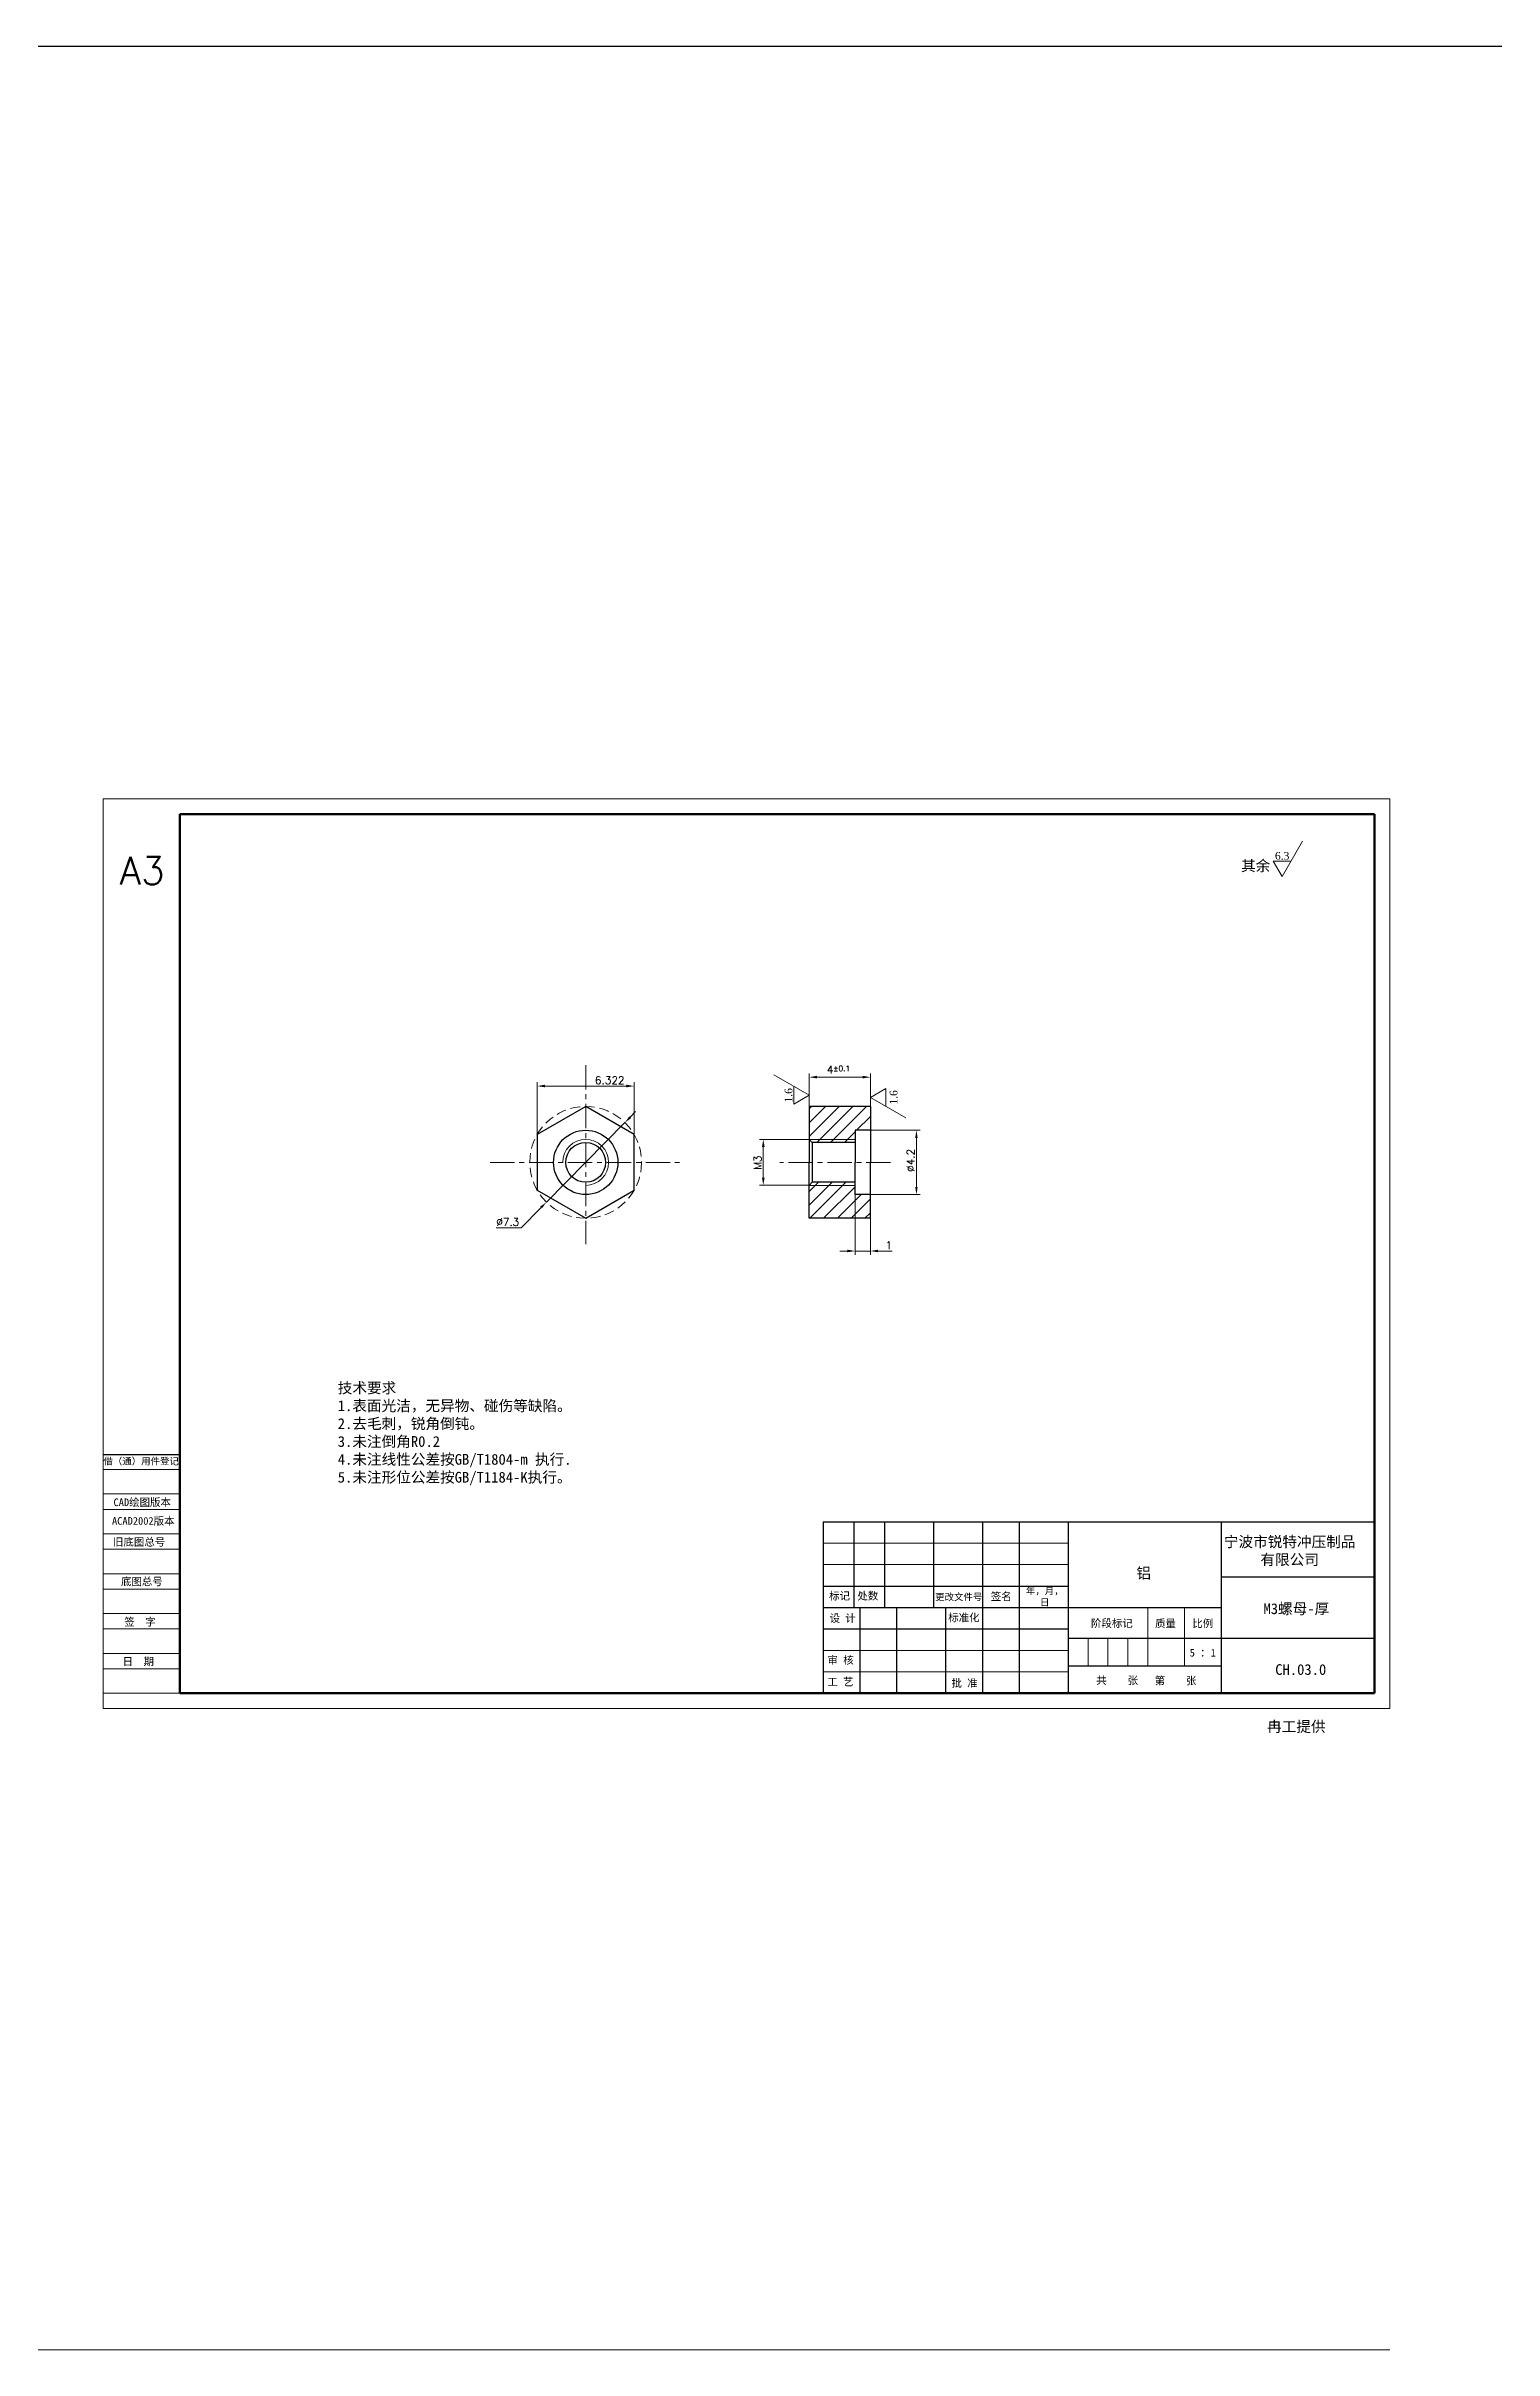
# Model space of a CAD drawing. Header units: millimetres. Extents: x 2881 to 4175, y 614 to 1733.
# Drawn here: x 3337.2 to 3431.7, y 1272 to 1422.4 of the extents above; entities that cross this region are included whole.
import ezdxf

# ---------------------------------------------------------------- set-up
doc = ezdxf.new("R2010")
doc.units = ezdxf.units.MM
doc.linetypes.add('CENTER', pattern=[50.8, 31.75, -6.35, 6.35, -6.35])
doc.linetypes.add('HIDDEN', pattern=[9.525, 6.35, -3.175])
for name, color, linetype, lineweight in [('中心线', 1, 'CENTER', 9), ('填充', 3, 'Continuous', 9), ('实线', 7, 'Continuous', 25), ('尺寸标注', 2, 'Continuous', 9), ('引导线', 6, 'Continuous', 9), ('文本', 3, 'Continuous', 15), ('粗实线', 9, 'Continuous', 50), ('虚线', 4, 'HIDDEN', 13)]:
    doc.layers.add(name, color=color, linetype=linetype, lineweight=lineweight)
doc.styles.add('st', font='txt.shx')
doc.styles.get("Standard").update_dxf_attribs({"font": 'simfang.ttf'})
doc.dimstyles.new('st0.2', dxfattribs={"dimscale": 0.2, "dimtxt": 2.5, "dimasz": 2.5, "dimexe": 1.25, "dimexo": 0, "dimtad": 1, "dimtoh": 1, "dimdec": 3, "dimdsep": 46, "dimtxsty": 'st', "dimcen": 0, "dimclrd": 256, "dimclre": 256, "dimclrt": 256, "dimadec": 4, "dimazin": 2, "dimtfac": 1, "dimtdec": 3, "dimtmove": 0, "dimatfit": 1, "dimfxl": 1, "dimlwd": -1, "dimlwe": -1, "dimarcsym": 0})

# ---------------------------------------------------------------- blocks, each defined once
blk = doc.blocks.new('*D24')
at = {"layer": 'Defpoints', "color": 0, "ltscale": 0.2, "transparency": 16777216}
for p in [(3391.02, 1351.63), (3391.02, 1347.43), (3394.02, 1347.43)]:
    blk.add_point(p, dxfattribs=at)
at = {"layer": '尺寸标注', "ltscale": 0.2, "transparency": 16777216}
for p, q in [((3391.02, 1351.63), (3394.27, 1351.63)), ((3394.02, 1351.13), (3394.02, 1347.93)), ((3391.02, 1347.43), (3394.27, 1347.43))]:
    blk.add_line(p, q, dxfattribs=at)
for points in [[(3393.94, 1351.13), (3394.1, 1351.13), (3394.02, 1351.63)], [(3393.94, 1347.93), (3394.1, 1347.93), (3394.02, 1347.43)]]:
    blk.add_solid(points, dxfattribs=at)
at = {"layer": '尺寸标注', "ltscale": 0.2, "transparency": 16777216, "insert": (3393.64, 1349.66), "char_height": 0.5, "attachment_point": 5, "rotation": 90, "style": 'st'}
blk.add_mtext('%%c4.2', dxfattribs=at)
blk = doc.blocks.new('*D25')
at = {"layer": 'Defpoints', "color": 0, "ltscale": 0.2, "transparency": 16777216}
for p in [(3387.02, 1355.09), (3387.02, 1353.18), (3391.02, 1353.18)]:
    blk.add_point(p, dxfattribs=at)
at = {"layer": '尺寸标注', "ltscale": 0.2, "transparency": 16777216}
for p, q in [((3387.02, 1353.18), (3387.02, 1355.34)), ((3391.02, 1353.18), (3391.02, 1355.34)), ((3390.52, 1355.09), (3387.52, 1355.09))]:
    blk.add_line(p, q, dxfattribs=at)
for points in [[(3387.52, 1355.18), (3387.52, 1355.01), (3387.02, 1355.09)], [(3390.52, 1355.18), (3390.52, 1355.01), (3391.02, 1355.09)]]:
    blk.add_solid(points, dxfattribs=at)
at = {"layer": '尺寸标注', "ltscale": 0.2, "transparency": 16777216, "insert": (3388.93, 1355.59), "char_height": 0.5, "attachment_point": 5, "style": 'st'}
blk.add_mtext('4{}{\\A0;{\\H1.5x;}{\\A2;\\H0.71x;\\C3;%%p0.1}}', dxfattribs=at)
blk = doc.blocks.new('*D26')
at = {"layer": 'Defpoints', "color": 0, "ltscale": 0.2, "transparency": 16777216}
for p in [(3387.02, 1351.03), (3384.02, 1348.03), (3387.02, 1348.03)]:
    blk.add_point(p, dxfattribs=at)
at = {"layer": '尺寸标注', "ltscale": 0.2, "transparency": 16777216}
for p, q in [((3387.02, 1351.03), (3383.77, 1351.03)), ((3384.02, 1350.53), (3384.02, 1348.53)), ((3387.02, 1348.03), (3383.77, 1348.03))]:
    blk.add_line(p, q, dxfattribs=at)
for points in [[(3383.94, 1350.53), (3384.11, 1350.53), (3384.02, 1351.03)], [(3383.94, 1348.53), (3384.11, 1348.53), (3384.02, 1348.03)]]:
    blk.add_solid(points, dxfattribs=at)
at = {"layer": '尺寸标注', "ltscale": 0.2, "transparency": 16777216, "insert": (3383.65, 1349.51), "char_height": 0.5, "attachment_point": 5, "rotation": 90, "style": 'st'}
blk.add_mtext('M3', dxfattribs=at)
blk = doc.blocks.new('*D27')
at = {"layer": 'Defpoints', "color": 0, "ltscale": 0.2, "transparency": 16777216}
for p in [(3390.02, 1347.43), (3391.02, 1345.88), (3391.02, 1343.74)]:
    blk.add_point(p, dxfattribs=at)
at = {"layer": '尺寸标注', "ltscale": 0.2, "transparency": 16777216}
for p, q in [((3390.02, 1347.43), (3390.02, 1343.49)), ((3391.02, 1345.88), (3391.02, 1343.49)), ((3389.52, 1343.74), (3389.02, 1343.74)), ((3390.02, 1343.74), (3391.02, 1343.74)), ((3391.52, 1343.74), (3392.43, 1343.74))]:
    blk.add_line(p, q, dxfattribs=at)
for points in [[(3389.52, 1343.83), (3389.52, 1343.66), (3390.02, 1343.74)], [(3391.52, 1343.83), (3391.52, 1343.66), (3391.02, 1343.74)]]:
    blk.add_solid(points, dxfattribs=at)
at = {"layer": '尺寸标注', "ltscale": 0.2, "transparency": 16777216, "insert": (3392.22, 1344.12), "char_height": 0.5, "attachment_point": 5, "style": 'st'}
blk.add_mtext('1', dxfattribs=at)
blk = doc.blocks.new('*D28')
at = {"layer": 'Defpoints', "color": 0, "ltscale": 0.2, "transparency": 16777216}
for p in [(3375.59, 1354.51), (3369.27, 1351.35), (3375.59, 1351.35)]:
    blk.add_point(p, dxfattribs=at)
at = {"layer": '尺寸标注', "ltscale": 0.2, "transparency": 16777216}
for p, q in [((3369.27, 1351.35), (3369.27, 1354.76)), ((3369.77, 1354.51), (3375.09, 1354.51)), ((3375.59, 1351.35), (3375.59, 1354.76))]:
    blk.add_line(p, q, dxfattribs=at)
for points in [[(3369.77, 1354.6), (3369.77, 1354.43), (3369.27, 1354.51)], [(3375.09, 1354.6), (3375.09, 1354.43), (3375.59, 1354.51)]]:
    blk.add_solid(points, dxfattribs=at)
at = {"layer": '尺寸标注', "ltscale": 0.2, "transparency": 16777216, "insert": (3374, 1354.89), "char_height": 0.5, "attachment_point": 5, "style": 'st'}
blk.add_mtext('6.322', dxfattribs=at)
blk = doc.blocks.new('*D29')
at = {"layer": 'Defpoints', "color": 0, "ltscale": 0.2, "transparency": 16777216}
for p in [(3374.99, 1352.13), (3369.86, 1346.93)]:
    blk.add_point(p, dxfattribs=at)
at = {"layer": '尺寸标注', "ltscale": 0.2, "transparency": 16777216}
for p, q in [((3375.34, 1352.48), (3375.69, 1352.84)), ((3374.99, 1352.13), (3369.86, 1346.93)), ((3369.51, 1346.57), (3368.22, 1345.26)), ((3368.22, 1345.26), (3366.59, 1345.26))]:
    blk.add_line(p, q, dxfattribs=at)
for points in [[(3375.28, 1352.54), (3375.4, 1352.42), (3374.99, 1352.13)], [(3369.45, 1346.63), (3369.57, 1346.52), (3369.86, 1346.93)]]:
    blk.add_solid(points, dxfattribs=at)
at = {"layer": '尺寸标注', "ltscale": 0.2, "transparency": 16777216, "insert": (3367.34, 1345.64), "char_height": 0.5, "attachment_point": 5, "style": 'st'}
blk.add_mtext('∅7.3', dxfattribs=at)

msp = doc.modelspace()

# ---------------------------------------------------------------- hatches: boundary and pattern name
at = {"layer": '填充', "ltscale": 0.2}
h = msp.add_hatch(dxfattribs=at)
h.set_pattern_fill('LINE', color=256, scale=0.2, angle=45)
h.set_pattern_definition([(45, (10.7468, 0), (-0.44901281, 0.44901281), [])])
h.paths.add_polyline_path([(3391.015, 1353.1786), (3387.015, 1353.1786), (3387.015, 1350.8266), (3390.015, 1350.8266), (3390.015, 1351.6286), (3391.015, 1351.6286)])
h.paths.add_polyline_path([(3391.015, 1347.4286), (3390.015, 1347.4286), (3390.015, 1348.2306), (3387.015, 1348.2306), (3387.015, 1345.8786), (3391.015, 1345.8786)])

# ---------------------------------------------------------------- linework, layer by layer
at = {"layer": '中心线', "ltscale": 0.05}
for p, q in [((3372.4273, 1355.882), (3372.4273, 1344.1829)), ((3366.19, 1349.5286), (3378.56, 1349.5286)), ((3392.3344, 1349.5286), (3385.1032, 1349.5286))]:
    msp.add_line(p, q, dxfattribs=at)
at = {"layer": '填充', "ltscale": 0.2}
for p, q in [((3390.015, 1351.0286), (3387.015, 1351.0286)), ((3390.015, 1348.0286), (3387.015, 1348.0286))]:
    msp.add_line(p, q, dxfattribs=at)
msp.add_arc((3372.4273, 1349.5286), 1.5, 270, 180, dxfattribs=at)
at = {"layer": '实线', "ltscale": 0.2}
for p, q in [((2881.3645, 1422.4052), (4175.2181, 1422.4052)), ((3391.015, 1353.1786), (3387.015, 1353.1786)), ((3387.015, 1353.1786), (3387.015, 1349.5286)), ((3391.015, 1353.1786), (3391.015, 1349.5286)), ((3387.015, 1351.0286), (3387.217, 1350.8266)), ((3390.015, 1350.8266), (3387.217, 1350.8266)), ((3387.217, 1350.8266), (3387.217, 1348.2306)), ((3391.015, 1351.6286), (3390.015, 1351.6286)), ((3390.015, 1351.6286), (3390.015, 1349.5286)), ((3387.015, 1345.8786), (3387.015, 1349.5286)), ((3390.015, 1347.4286), (3390.015, 1349.5286)), ((3391.015, 1345.8786), (3391.015, 1349.5286)), ((3387.217, 1348.2306), (3387.015, 1348.0286)), ((3390.015, 1348.2306), (3387.217, 1348.2306)), ((3391.015, 1347.4286), (3390.015, 1347.4286)), ((3391.015, 1345.8786), (3387.015, 1345.8786))]:
    msp.add_line(p, q, dxfattribs=at)
at = {"layer": '实线'}
for p, q in [((3340.9232, 1330.4682), (3345.9232, 1330.4682)), ((3345.9232, 1314.8682), (3345.9232, 1326.0682)), ((3345.9232, 1326.0682), (3345.9232, 1314.8682)), ((3387.9232, 1326.0682), (3423.9232, 1326.0682)), ((3387.927, 1326.0682), (3387.927, 1314.8682)), ((3389.927, 1326.0682), (3389.927, 1320.4682)), ((3391.927, 1326.0682), (3391.927, 1320.4682)), ((3395.127, 1326.0682), (3395.127, 1320.4682)), ((3398.327, 1326.0682), (3398.327, 1314.8682)), ((3400.727, 1326.0682), (3400.727, 1314.8682)), ((3403.927, 1326.0682), (3403.927, 1314.8682)), ((3413.9232, 1326.0682), (3413.9232, 1314.8682)), ((3413.9232, 1322.4682), (3423.9232, 1322.4682)), ((3387.9232, 1321.8682), (3403.927, 1321.8682)), ((3387.9232, 1320.4682), (3403.927, 1320.4682)), ((3387.9232, 1319.0682), (3403.927, 1319.0682)), ((3390.327, 1320.4682), (3390.327, 1314.8682)), ((3392.727, 1320.4682), (3392.727, 1314.8682)), ((3395.927, 1320.4682), (3395.927, 1314.8682)), ((3403.927, 1320.4682), (3413.9232, 1320.4682)), ((3403.927, 1318.4682), (3423.9232, 1318.4682)), ((3403.927, 1316.6682), (3413.9232, 1316.6682)), ((3387.9232, 1314.8682), (3423.9232, 1314.8682))]:
    msp.add_line(p, q, dxfattribs=at)
at = {"layer": '实线', "ltscale": 0.2}
msp.add_lwpolyline([(3372.4273, 1353.1786), (3369.2663, 1351.3536), (3369.2663, 1347.7036), (3372.4273, 1345.8786), (3375.5883, 1347.7036), (3375.5883, 1351.3536)], close=True, dxfattribs=at)
for radius in [2.1, 1.298]:
    msp.add_circle((3372.4273, 1349.5286), radius, dxfattribs=at)
at = {"layer": '尺寸标注', "ltscale": 0.2}
msp.add_line((2982.3372, 1272.0006), (3424.9232, 1272.0006), dxfattribs=at)
at = {"layer": '引导线'}
for p, q in [((3340.9232, 1373.2682), (3424.9232, 1373.2682)), ((3340.9232, 1313.8682), (3340.9232, 1373.2682)), ((3424.9232, 1313.8682), (3424.9232, 1373.2682)), ((3345.9232, 1329.4682), (3340.9232, 1329.4682)), ((3345.9232, 1327.9003), (3340.9232, 1327.9003)), ((3345.9232, 1326.8682), (3340.9232, 1326.8682)), ((3345.9232, 1325.2682), (3340.9232, 1325.2682)), ((3345.9232, 1324.2682), (3340.9232, 1324.2682)), ((3387.9232, 1324.6682), (3403.927, 1324.6682)), ((3345.9232, 1322.6682), (3340.9232, 1322.6682)), ((3387.9232, 1323.2682), (3403.927, 1323.2682)), ((3345.9232, 1321.6682), (3340.9232, 1321.6682)), ((3345.9232, 1320.0682), (3340.9232, 1320.0682)), ((3345.9232, 1319.0682), (3340.9232, 1319.0682)), ((3387.9232, 1317.6682), (3403.927, 1317.6682)), ((3345.9232, 1317.4682), (3340.9232, 1317.4682)), ((3345.9232, 1316.4682), (3340.9232, 1316.4682)), ((3387.9232, 1316.2682), (3403.927, 1316.2682)), ((3345.9232, 1314.8682), (3340.9232, 1314.8682)), ((3340.9232, 1313.8682), (3424.9232, 1313.8682))]:
    msp.add_line(p, q, dxfattribs=at)
at = {"layer": '文本'}
for p, q in [((3417.8956, 1368.193), (3419.2258, 1370.497)), ((3418.4776, 1369.201), (3417.3136, 1369.201)), ((3417.3136, 1369.201), (3417.8956, 1368.193)), ((3387.015, 1353.9056), (3384.711, 1355.2358)), ((3386.007, 1354.4876), (3386.007, 1353.3236)), ((3386.007, 1353.3236), (3387.015, 1353.9056)), ((3392.023, 1354.3493), (3391.015, 1353.7673)), ((3391.015, 1353.7673), (3393.319, 1352.4371)), ((3392.023, 1353.1854), (3392.023, 1354.3493))]:
    msp.add_line(p, q, dxfattribs=at)
at = {"layer": '文本', "ltscale": 0.2}
for p, q in [((3409.1232, 1320.4682), (3409.1232, 1316.6682)), ((3411.5232, 1320.4682), (3411.5232, 1316.6682)), ((3405.2232, 1318.4682), (3405.2232, 1316.6682)), ((3406.5232, 1318.4682), (3406.5232, 1316.6682)), ((3407.8232, 1318.4682), (3407.8232, 1316.6682))]:
    msp.add_line(p, q, dxfattribs=at)
at = {"layer": '粗实线'}
for p, q in [((3345.9232, 1314.8682), (3345.9232, 1372.2682)), ((3345.9232, 1372.2682), (3423.9232, 1372.2682)), ((3423.9232, 1314.8682), (3423.9232, 1372.2682)), ((3345.9232, 1314.8682), (3423.9232, 1314.8682))]:
    msp.add_line(p, q, dxfattribs=at)
at = {"layer": '虚线', "ltscale": 0.1}
msp.add_circle((3372.4273, 1349.5286), 3.65, dxfattribs=at)

# ---------------------------------------------------------------- texts
at = {"layer": '实线', "ltscale": 0.2, "insert": (3342.0115, 1369.4793), "char_height": 1.8, "width": 5, "attachment_point": 1, "style": 'st'}
msp.add_mtext('A3', dxfattribs=at)
at = {"layer": '实线', "char_height": 0.7, "attachment_point": 5}
for s, insert, width in [('宁波市锐特冲压制品\\P有限公司', (3418.3876, 1324.1397), 12.63596), ('铝', (3408.8617, 1322.6766), 7.8742), ('M3螺母-厚', (3418.8232, 1320.3526), 12.63596), ('CH.03.0', (3419.1108, 1316.4131), 9.2005), ('冉工提供', (3418.8232, 1312.6591), 12.63596)]:
    msp.add_mtext(s, dxfattribs=dict(at, insert=insert, width=width))
at = {"layer": '文本'}
for s, insert, char_height, width, attachment_point in [('其余', (3416.1694, 1368.466), 0.7, 12.63596, 8), ('{\\fTimes New Roman|b0|i0|c0|p18;6.3}', (3417.4254, 1369.7899), 0.5, 2.92, 1), ('技术要求\\P1.表面光洁，无异物、碰伤等缺陷。\\P2.去毛刺，锐角倒钝。\\P3.未注倒角R0.2\\P4.未注线性公差按GB/T1804-m 执行.\\P5.未注形位公差按GB/T1184-K执行。', (3356.242, 1331.8057), 0.7, 17.90296, 4)]:
    msp.add_mtext(s, dxfattribs=dict(at, insert=insert, char_height=char_height, width=width, attachment_point=attachment_point))
at = {"layer": '文本', "char_height": 0.5, "width": 2.92, "attachment_point": 1, "rotation": 90}
for insert in [(3385.4181, 1353.4354), (3392.2778, 1353.2971)]:
    msp.add_mtext('{\\fTimes New Roman|b0|i0|c0|p18;1.6}', dxfattribs=dict(at, insert=insert))
at = {"layer": '文本', "ltscale": 0.2, "attachment_point": 5}
for s, insert, char_height, width in [('借（通）用件登记', (3343.4057, 1329.9893), 0.44, 10.22572), ('CAD绘图版本', (3343.4767, 1327.3071), 0.5, 15.159404), ('ACAD2002版本', (3343.5453, 1326.0929), 0.5, 11.701904), ('旧底图总号', (3343.2747, 1324.7201), 0.5, 13.237686), ('底图总号', (3343.4534, 1322.1337), 0.5, 2.90232), ('标记', (3389.0001, 1321.1999), 0.5, 2.90232), ('处数', (3390.844, 1321.1955), 0.5, 2.90232), ('更改文件号', (3396.7835, 1321.1293), 0.44, 6.437633), ('签名', (3399.5564, 1321.1612), 0.5, 2.90232), ('年，月，日', (3402.3949, 1321.1569), 0.44, 2.90232), ('签  字', (3343.3313, 1319.5015), 0.5, 2.90232), ('设 计', (3389.2046, 1319.7361), 0.5, 2.90232), ('标准化', (3397.1174, 1319.7816), 0.5, 2.90232), ('阶段标记', (3406.7786, 1319.4107), 0.5, 2.90232), ('质量', (3410.2812, 1319.399), 0.5, 2.90232), ('比例', (3412.7154, 1319.399), 0.5, 2.90232), ('5 ：1', (3412.7126, 1317.5119), 0.5, 2.90232), ('日  期', (3343.2196, 1316.914), 0.5, 2.90232), ('审 核', (3389.0679, 1317.0081), 0.5, 2.90232), ('工 艺', (3389.06, 1315.5985), 0.5, 2.90232), ('批 准', (3397.1629, 1315.5052), 0.5, 2.90232), ('共    张', (3407.1246, 1315.6842), 0.5, 2.90232), ('第    张', (3410.9379, 1315.6662), 0.5, 2.90232)]:
    msp.add_mtext(s, dxfattribs=dict(at, insert=insert, char_height=char_height, width=width))

# ---------------------------------------------------------------- dimensions: what is measured, and where the dimension line sits
at = {"layer": '尺寸标注', "ltscale": 0.2}
for base, p1, p2, picture, middle in [((3375.5883, 1354.5137), (3369.2663, 1351.3536), (3375.5883, 1351.3536), '*D28', (3374.0004, 1354.5137)), ((3391.015, 1343.7445), (3390.015, 1347.4286), (3391.015, 1345.8786), '*D27', (3392.2234, 1343.7445))]:
    dim = msp.add_linear_dim(base=base, p1=p1, p2=p2, dimstyle='st0.2', dxfattribs=at)
    dim.commit()
    dim.dimension.update_dxf_attribs({"geometry": picture, "text_midpoint": middle, "dimtype": 160})
dim = msp.add_linear_dim(base=(3387.015, 1355.0944), p1=(3391.015, 1353.1786), p2=(3387.015, 1353.1786), text='<>{}{\\A0;{\\H1.5x;}{\\A2;\\H0.71x;\\C3;%%p0.1}}', dimstyle='st0.2', override={"dimtp": 0.1, "dimtm": 0.1, "dimtdec": 3, "dimtzin": 8}, dxfattribs=at)
dim.commit()
dim.dimension.update_dxf_attribs({"geometry": '*D25', "text_midpoint": (3388.9308, 1355.0944), "dimtype": 160})
dim = msp.add_diameter_dim_2p(p1=(3374.9912, 1352.1265), p2=(3369.8635, 1346.9307), dimstyle='st0.2', dxfattribs=at)
dim.commit()
dim.dimension.update_dxf_attribs({"geometry": '*D29', "text_midpoint": (3367.341, 1345.2614), "dimtype": 163})
for base, p1, p2, text, picture, middle in [((3384.0218, 1348.0286), (3387.015, 1351.0286), (3387.015, 1348.0286), 'M<>', '*D26', (3384.0218, 1349.5069)), ((3394.0186, 1347.4286), (3391.015, 1351.6286), (3391.015, 1347.4286), '%%c<>', '*D24', (3394.0186, 1349.6644))]:
    dim = msp.add_linear_dim(base=base, p1=p1, p2=p2, angle=90, text=text, dimstyle='st0.2', dxfattribs=at)
    dim.commit()
    dim.dimension.update_dxf_attribs({"geometry": picture, "text_midpoint": middle, "dimtype": 160})

doc.saveas('drawing.dxf')
